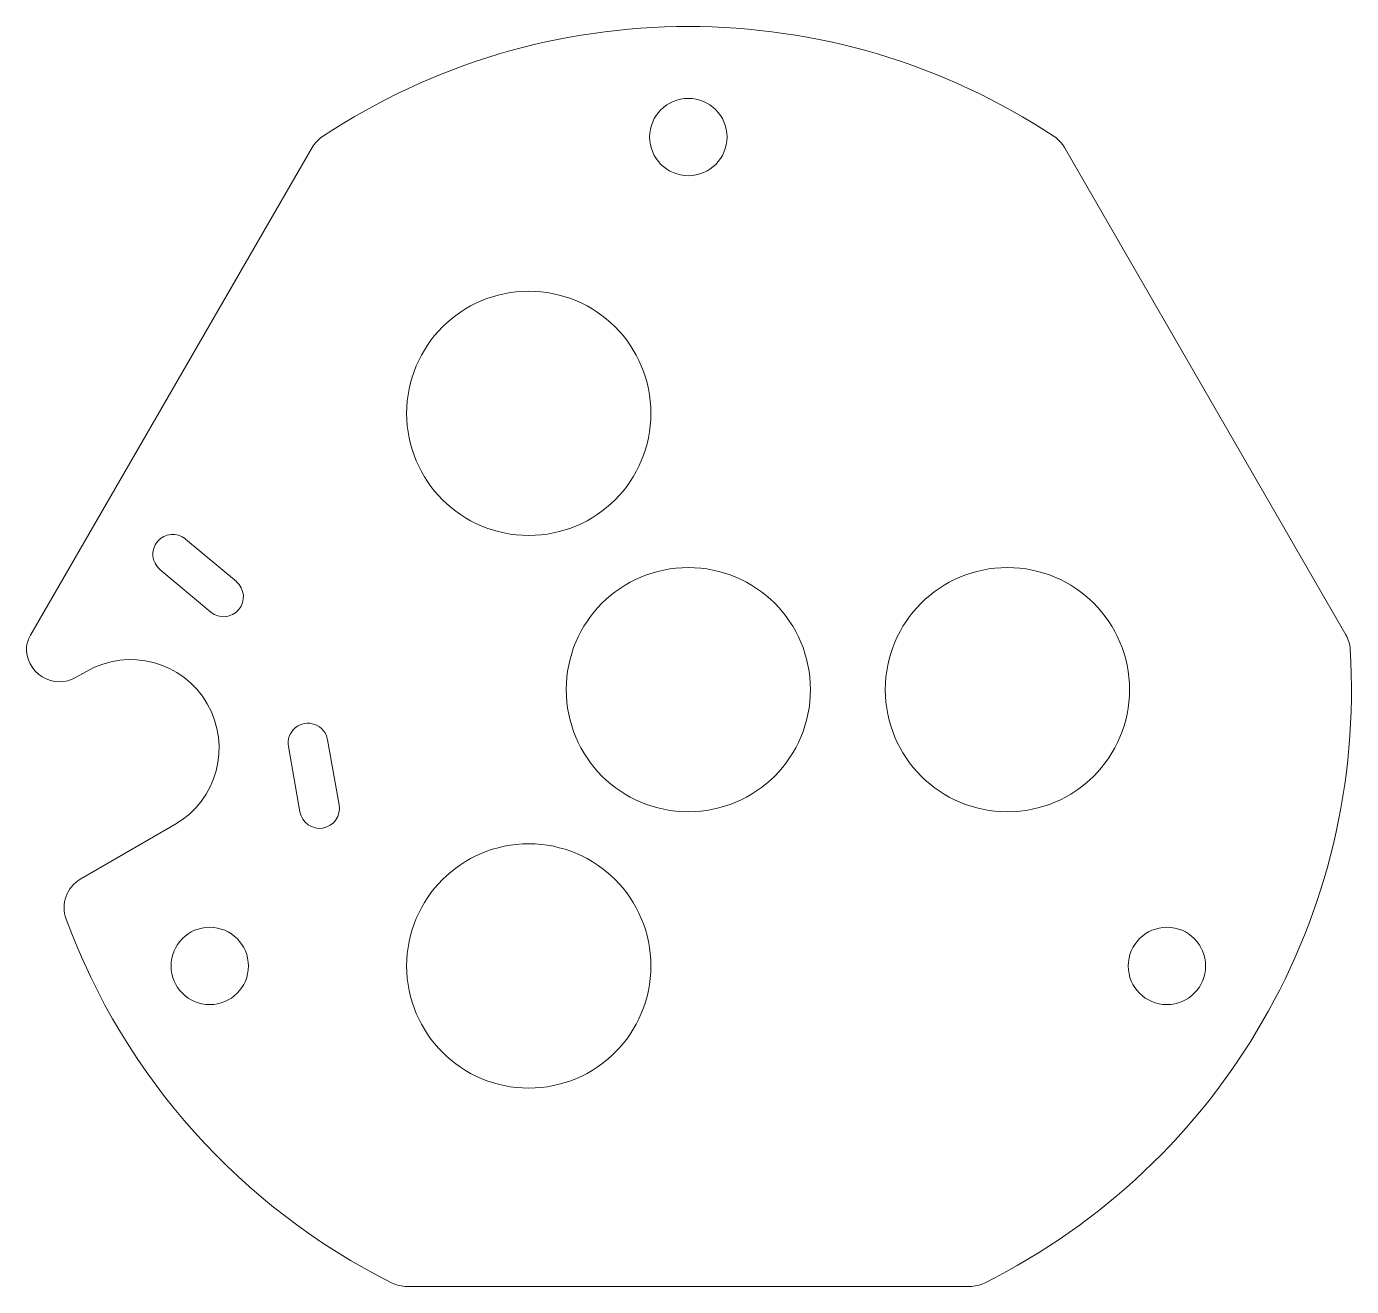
# Model space of a CAD drawing. Header units: millimetres. Extents: x 151.4 to 211.3, y 500 to 557.
import ezdxf

# ---------------------------------------------------------------- set-up
doc = ezdxf.new("R2010")
doc.units = ezdxf.units.MM

msp = doc.modelspace()

# ---------------------------------------------------------------- linework, layer by layer
at = {"color": 7, "linetype": 'Continuous', "lineweight": 15}
for p, q in [((151.56, 529.471), (164.296, 551.53)), ((198.334, 551.53), (211.062, 529.485)), ((160.868, 531.895), (158.57, 533.823)), ((157.413, 532.445), (159.711, 530.516)), ((154.088, 527.833), (153.625, 527.566)), ((165.517, 521.79), (164.996, 524.745)), ((163.223, 524.432), (163.744, 521.478)), ((153.826, 518.444), (158.088, 520.905)), ((194.043, 500.008), (168.587, 500.008))]:
    msp.add_line(p, q, dxfattribs=at)
for centre, radius in [((181.315, 552.008), 1.75), ((174.098, 539.508), 5.525), ((181.315, 527.008), 5.525), ((195.749, 527.008), 5.525), ((174.098, 514.508), 5.525), ((159.664, 514.508), 1.75), ((202.966, 514.508), 1.75)]:
    msp.add_circle(centre, radius, dxfattribs=at)
for centre, radius, start, end in [((181.315, 527.008), 30, 56.52535, 123.47465), ((165.595, 550.78), 1.5, 123.47465, 150), ((197.035, 550.78), 1.5, 30, 56.52535), ((157.991, 533.134), 0.9, 50, 230), ((160.289, 531.206), 0.9, 230, 50), ((152.859, 528.721), 1.5, 150, 170.73198), ((209.762, 528.735), 1.5, 3.47465, 30), ((152.875, 528.865), 1.5, 176.2643, 300), ((181.315, 527.008), 30, 296.52535, 3.47465), ((156.088, 524.369), 4, 300, 120), ((164.11, 524.589), 0.9, 10, 190), ((164.631, 521.634), 0.9, 190, 10), ((154.576, 517.145), 1.5, 120, 200.24719), ((181.315, 527.008), 30, 200.24719, 243.47465), ((168.587, 501.508), 1.5, 243.47465, 270), ((194.043, 501.508), 1.5, 270, 296.52535)]:
    msp.add_arc(centre, radius, start, end, dxfattribs=at)

doc.saveas('drawing.dxf')
